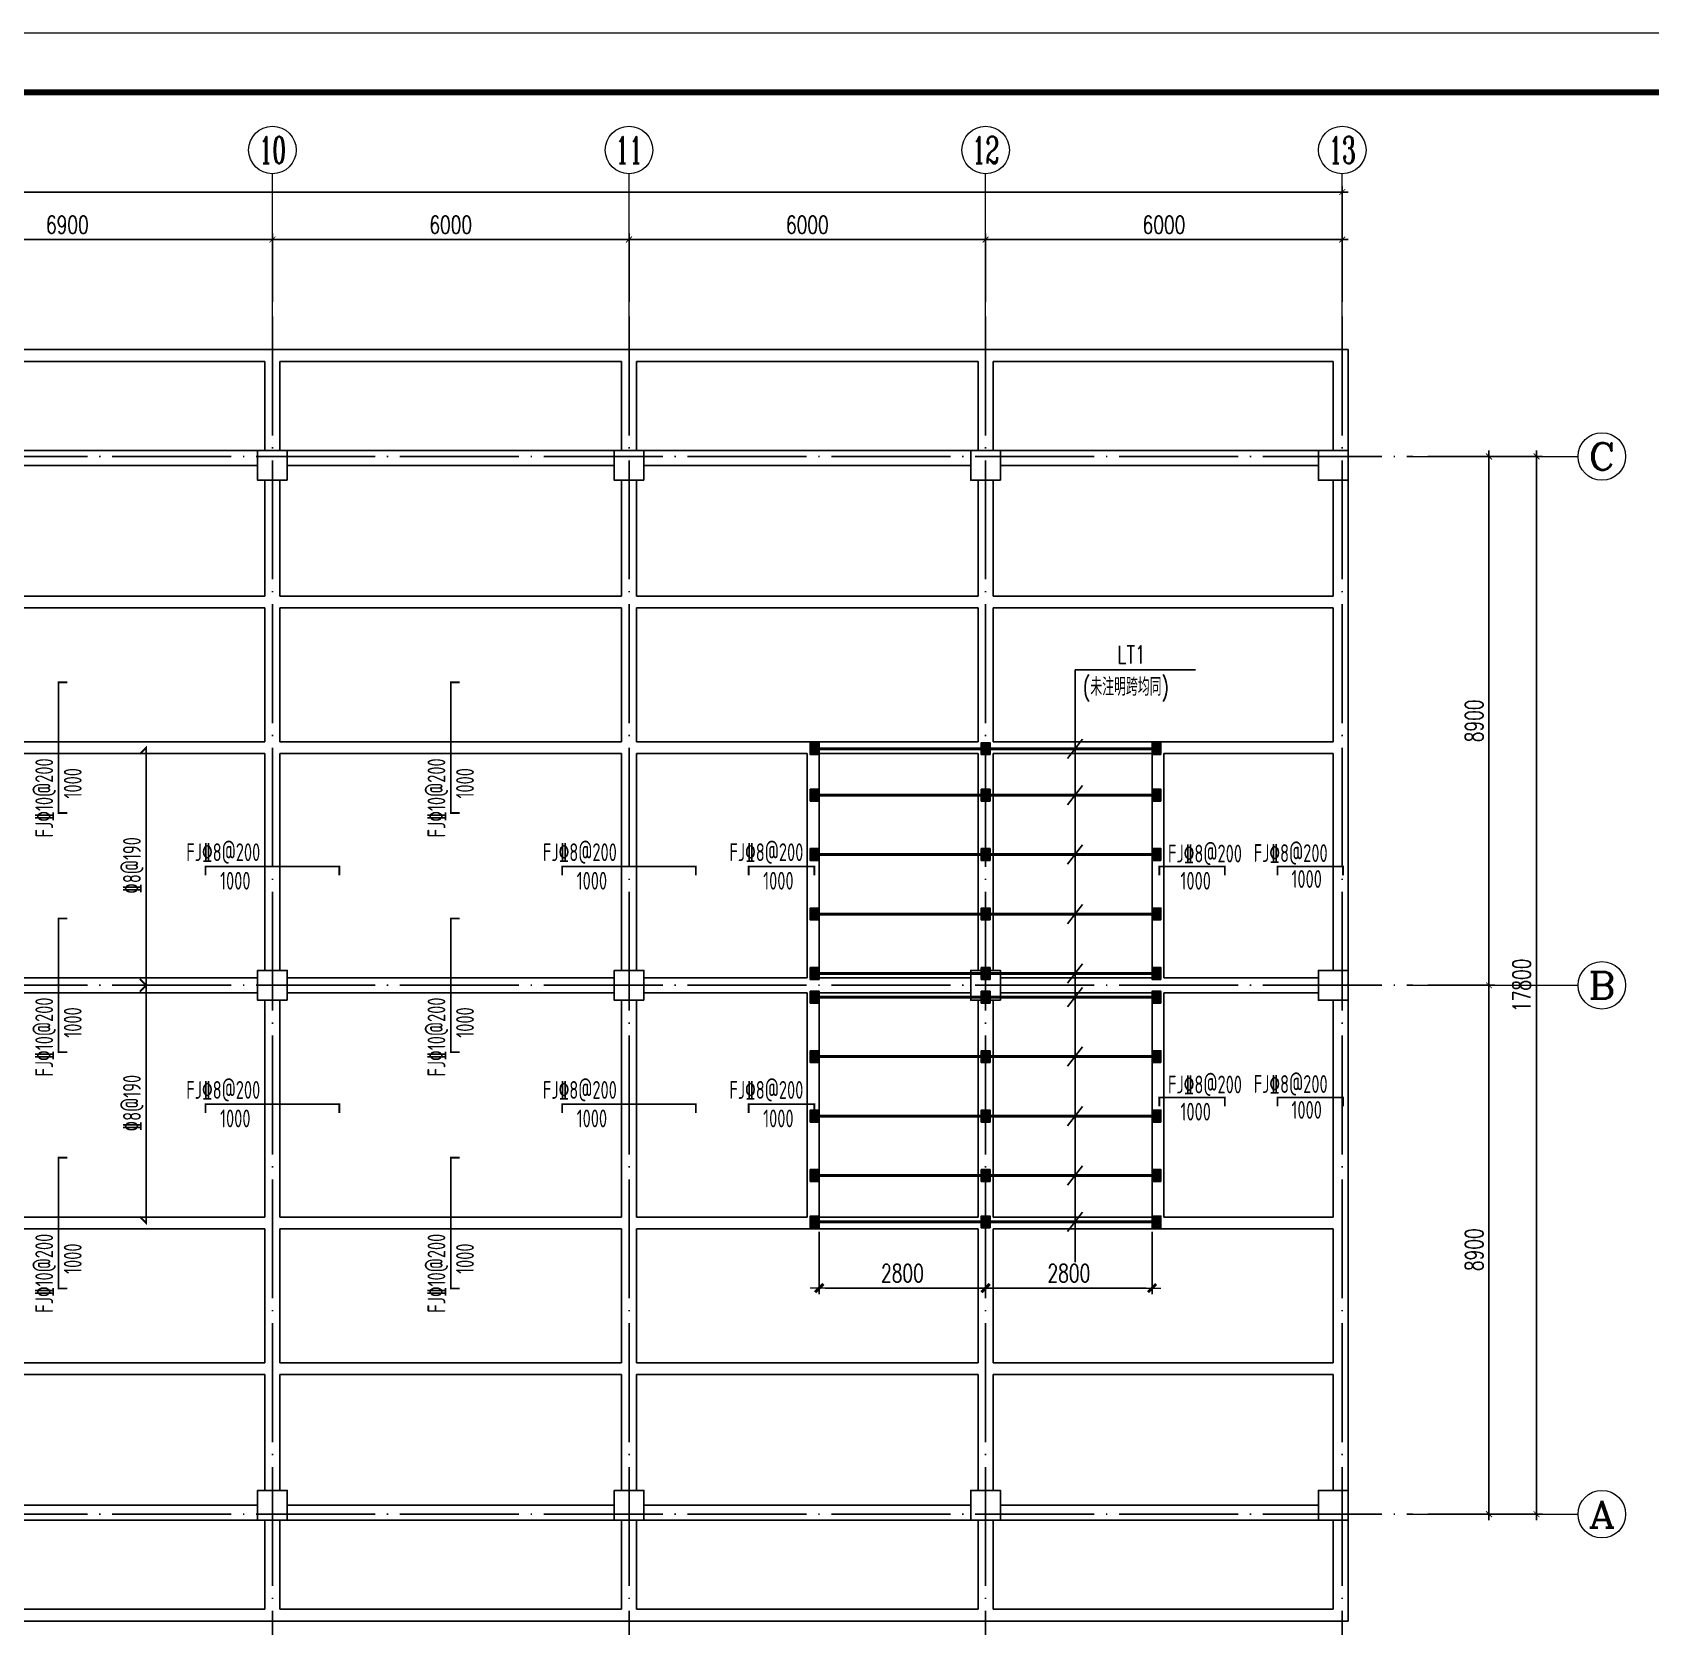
# Model space of a CAD drawing. Extents: x -21254 to 860439, y -324318 to 454338.
# Drawn here: x 232165 to 259393, y -185222 to -158393 of the extents above; entities that cross this region are included whole.
import ezdxf
from ezdxf.enums import TextEntityAlignment as Align

# ---------------------------------------------------------------- set-up
doc = ezdxf.new("R2010")
doc.units = 0
doc.header["$LTSCALE"] = 1000
doc.header["$MEASUREMENT"] = 0
doc.linetypes.add('DOTE', pattern=[2.42, 2, -0.2, 0.02, -0.2])
doc.layers.get('0').update_dxf_attribs({"linetype": 'CONTINUOUS'})
doc.layers.get('Defpoints').update_dxf_attribs({"linetype": 'CONTINUOUS', "lineweight": 5})
for name, color, linetype in [('AXIS_TEXT', 7, 'CONTINUOUS'), ('BEAM_CONT', 4, 'CONTINUOUS'), ('COLU', 7, 'CONTINUOUS'), ('COLU_HATCH', 251, 'CONTINUOUS'), ('DIM_LIANG', 3, 'CONTINUOUS'), ('DIMENSION', 3, 'CONTINUOUS'), ('DOTE', 1, 'DOTE'), ('FSK_FREIN', 2, 'CONTINUOUS'), ('FSK_FTEXT', 4, 'CONTINUOUS'), ('FSK_ZREIN', 1, 'CONTINUOUS'), ('FSK_ZTEXT', 3, 'CONTINUOUS'), ('REIN', 1, 'CONTINUOUS')]:
    doc.layers.add(name, color=color, linetype=linetype)
doc.layers.add('DIM', color=3, linetype='CONTINUOUS', lineweight=5)
doc.layers.add('FRAME', color=3, linetype='CONTINUOUS', lineweight=5)
doc.styles.add('_TCH_AXIS', font='COMPLEX', dxfattribs={"bigfont": 'GBCBIG'})
doc.styles.add('BW_Rein', font='Tssdeng.shx', dxfattribs={"width": 0.7, "bigfont": 'hztxt.shx'})
doc.styles.add('COMPLEX', font='COMPLEX')
doc.styles.add('DXFS', font='txt.shx', dxfattribs={"width": 0.65, "bigfont": 'dxfs.shx'})
doc.styles.add('TSSD_Dimension', font='TXT.shx', dxfattribs={"width": 0.7, "bigfont": 'hztxt.shx'})
doc.dimstyles.new('TSSD_100_100$0', dxfattribs={"dimtxt": 300, "dimasz": 100, "dimexe": 100, "dimexo": 250, "dimgap": 100, "dimtad": 1, "dimdec": 0, "dimzin": 0, "dimdsep": 46, "dimtxsty": 'TSSD_Dimension', "dimblk1": '_tsdbk', "dimblk2": '_tsdbk', "dimsah": 1, "dimcen": 0, "dimdle": 100, "dimclrt": 7, "dimadec": 1, "dimazin": 0, "dimtfac": 1, "dimtdec": 0, "dimtix": 1, "dimtmove": 2, "dimatfit": 3, "dimldrblk": '_tsdbk', "dimfxl": 100, "dimtolj": 1, "dimtzin": 0, "dimarcsym": 0})

# ---------------------------------------------------------------- blocks, each defined once
blk = doc.blocks.new('_ARCHTICK')
at = {"color": 0, "linetype": 'ByBlock', "const_width": 0.15}
blk.add_lwpolyline([(-0.5, -0.5), (0.5, 0.5)], dxfattribs=at)
blk = doc.blocks.new('*D731')
at = {"layer": 'Defpoints', "color": 0, "ltscale": 0.5, "transparency": 16777216}
for p in [(255393, -174429), (256673, -174429), (255393, -183329)]:
    blk.add_point(p, dxfattribs=at)
at = {"layer": 'DIM', "color": 0, "lineweight": -2, "ltscale": 0.5, "transparency": 16777216}
for p, q in [((255643, -174429), (256773, -174429)), ((256673, -183429), (256673, -174329)), ((255643, -183329), (256773, -183329))]:
    blk.add_line(p, q, dxfattribs=at)
at = {"layer": 'DIM', "color": 0, "lineweight": -2, "ltscale": 0.5, "transparency": 16777216, "xscale": 100, "yscale": 100, "zscale": 100}
for p, rotation in [((256673, -174429), 90), ((256673, -183329), 270)]:
    blk.add_blockref('_ARCHTICK', p, dxfattribs=dict(at, rotation=rotation))
at = {"layer": 'DIM', "color": 3, "ltscale": 0.5, "transparency": 16777216, "insert": (256423, -178879), "char_height": 300, "attachment_point": 5, "rotation": 90, "style": 'TSSD_Dimension'}
blk.add_mtext('\\A1;8900', dxfattribs=at)
blk = doc.blocks.new('*D732')
at = {"layer": 'Defpoints', "color": 0, "ltscale": 0.5, "transparency": 16777216}
for p in [(255393, -165529), (256673, -165529), (255393, -174429)]:
    blk.add_point(p, dxfattribs=at)
at = {"layer": 'DIM', "color": 0, "lineweight": -2, "ltscale": 0.5, "transparency": 16777216}
for p, q in [((255643, -165529), (256773, -165529)), ((256673, -174529), (256673, -165429)), ((255643, -174429), (256773, -174429))]:
    blk.add_line(p, q, dxfattribs=at)
at = {"layer": 'DIM', "color": 0, "lineweight": -2, "ltscale": 0.5, "transparency": 16777216, "xscale": 100, "yscale": 100, "zscale": 100}
for p, rotation in [((256673, -165529), 90), ((256673, -174429), 270)]:
    blk.add_blockref('_ARCHTICK', p, dxfattribs=dict(at, rotation=rotation))
at = {"layer": 'DIM', "color": 3, "ltscale": 0.5, "transparency": 16777216, "insert": (256423, -169979), "char_height": 300, "attachment_point": 5, "rotation": 90, "style": 'TSSD_Dimension'}
blk.add_mtext('\\A1;8900', dxfattribs=at)
blk = doc.blocks.new('*D733')
at = {"layer": 'Defpoints', "color": 0, "ltscale": 0.5, "transparency": 16777216}
for p in [(255393, -165529), (257473, -165529), (255393, -183329)]:
    blk.add_point(p, dxfattribs=at)
at = {"layer": 'DIM', "color": 0, "lineweight": -2, "ltscale": 0.5, "transparency": 16777216}
for p, q in [((255643, -165529), (257573, -165529)), ((257473, -183429), (257473, -165429)), ((255643, -183329), (257573, -183329))]:
    blk.add_line(p, q, dxfattribs=at)
at = {"layer": 'DIM', "color": 0, "lineweight": -2, "ltscale": 0.5, "transparency": 16777216, "xscale": 100, "yscale": 100, "zscale": 100}
for p, rotation in [((257473, -165529), 90), ((257473, -183329), 270)]:
    blk.add_blockref('_ARCHTICK', p, dxfattribs=dict(at, rotation=rotation))
at = {"layer": 'DIM', "color": 3, "ltscale": 0.5, "transparency": 16777216, "insert": (257223, -174429), "char_height": 300, "attachment_point": 5, "rotation": 90, "style": 'TSSD_Dimension'}
blk.add_mtext('\\A1;17800', dxfattribs=at)
blk = doc.blocks.new('*D745')
at = {"layer": 'Defpoints', "color": 0, "ltscale": 0.5, "transparency": 16777216}
for p in [(236204, -161880), (229304, -163175), (236204, -163175)]:
    blk.add_point(p, dxfattribs=at)
at = {"layer": 'DIM', "color": 0, "lineweight": -2, "ltscale": 0.5, "transparency": 16777216}
for p, q in [((229204, -161880), (236304, -161880)), ((229304, -162925), (229304, -161780)), ((236204, -162925), (236204, -161780))]:
    blk.add_line(p, q, dxfattribs=at)
at = {"layer": 'DIM', "color": 0, "lineweight": -2, "ltscale": 0.5, "transparency": 16777216, "xscale": 100, "yscale": 100, "zscale": 100, "rotation": 180}
blk.add_blockref('_ARCHTICK', (229304, -161880), dxfattribs=at)
at = {"layer": 'DIM', "color": 0, "lineweight": -2, "ltscale": 0.5, "transparency": 16777216, "xscale": 100, "yscale": 100, "zscale": 100}
blk.add_blockref('_ARCHTICK', (236204, -161880), dxfattribs=at)
at = {"layer": 'DIM', "color": 3, "ltscale": 0.5, "transparency": 16777216, "insert": (232754, -161630), "char_height": 300, "attachment_point": 5, "style": 'TSSD_Dimension'}
blk.add_mtext('\\A1;6900', dxfattribs=at)
blk = doc.blocks.new('*D746')
at = {"layer": 'Defpoints', "color": 0, "ltscale": 0.5, "transparency": 16777216}
for p in [(242204, -161880), (236204, -163175), (242204, -163175)]:
    blk.add_point(p, dxfattribs=at)
at = {"layer": 'DIM', "color": 0, "lineweight": -2, "ltscale": 0.5, "transparency": 16777216}
for p, q in [((236104, -161880), (242304, -161880)), ((236204, -162925), (236204, -161780)), ((242204, -162925), (242204, -161780))]:
    blk.add_line(p, q, dxfattribs=at)
at = {"layer": 'DIM', "color": 0, "lineweight": -2, "ltscale": 0.5, "transparency": 16777216, "xscale": 100, "yscale": 100, "zscale": 100, "rotation": 180}
blk.add_blockref('_ARCHTICK', (236204, -161880), dxfattribs=at)
at = {"layer": 'DIM', "color": 0, "lineweight": -2, "ltscale": 0.5, "transparency": 16777216, "xscale": 100, "yscale": 100, "zscale": 100}
blk.add_blockref('_ARCHTICK', (242204, -161880), dxfattribs=at)
at = {"layer": 'DIM', "color": 3, "ltscale": 0.5, "transparency": 16777216, "insert": (239204, -161630), "char_height": 300, "attachment_point": 5, "style": 'TSSD_Dimension'}
blk.add_mtext('\\A1;6000', dxfattribs=at)
blk = doc.blocks.new('*D747')
at = {"layer": 'Defpoints', "color": 0, "ltscale": 0.5, "transparency": 16777216}
for p in [(248204, -161880), (242204, -163175), (248204, -163175)]:
    blk.add_point(p, dxfattribs=at)
at = {"layer": 'DIM', "color": 0, "lineweight": -2, "ltscale": 0.5, "transparency": 16777216}
for p, q in [((242104, -161880), (248304, -161880)), ((242204, -162925), (242204, -161780)), ((248204, -162925), (248204, -161780))]:
    blk.add_line(p, q, dxfattribs=at)
at = {"layer": 'DIM', "color": 0, "lineweight": -2, "ltscale": 0.5, "transparency": 16777216, "xscale": 100, "yscale": 100, "zscale": 100, "rotation": 180}
blk.add_blockref('_ARCHTICK', (242204, -161880), dxfattribs=at)
at = {"layer": 'DIM', "color": 0, "lineweight": -2, "ltscale": 0.5, "transparency": 16777216, "xscale": 100, "yscale": 100, "zscale": 100}
blk.add_blockref('_ARCHTICK', (248204, -161880), dxfattribs=at)
at = {"layer": 'DIM', "color": 3, "ltscale": 0.5, "transparency": 16777216, "insert": (245204, -161630), "char_height": 300, "attachment_point": 5, "style": 'TSSD_Dimension'}
blk.add_mtext('\\A1;6000', dxfattribs=at)
blk = doc.blocks.new('*D748')
at = {"layer": 'Defpoints', "color": 0, "ltscale": 0.5, "transparency": 16777216}
for p in [(254204, -161880), (248204, -163175), (254204, -163175)]:
    blk.add_point(p, dxfattribs=at)
at = {"layer": 'DIM', "color": 0, "lineweight": -2, "ltscale": 0.5, "transparency": 16777216}
for p, q in [((248104, -161880), (254304, -161880)), ((248204, -162925), (248204, -161780)), ((254204, -162925), (254204, -161780))]:
    blk.add_line(p, q, dxfattribs=at)
at = {"layer": 'DIM', "color": 0, "lineweight": -2, "ltscale": 0.5, "transparency": 16777216, "xscale": 100, "yscale": 100, "zscale": 100, "rotation": 180}
blk.add_blockref('_ARCHTICK', (248204, -161880), dxfattribs=at)
at = {"layer": 'DIM', "color": 0, "lineweight": -2, "ltscale": 0.5, "transparency": 16777216, "xscale": 100, "yscale": 100, "zscale": 100}
blk.add_blockref('_ARCHTICK', (254204, -161880), dxfattribs=at)
at = {"layer": 'DIM', "color": 3, "ltscale": 0.5, "transparency": 16777216, "insert": (251204, -161630), "char_height": 300, "attachment_point": 5, "style": 'TSSD_Dimension'}
blk.add_mtext('\\A1;6000', dxfattribs=at)
blk = doc.blocks.new('*D749')
at = {"layer": 'Defpoints', "color": 0, "ltscale": 0.5, "transparency": 16777216}
for p in [(254204, -161080), (178904, -163175), (254204, -163175)]:
    blk.add_point(p, dxfattribs=at)
at = {"layer": 'DIM', "color": 0, "lineweight": -2, "ltscale": 0.5, "transparency": 16777216}
for p, q in [((178804, -161080), (254304, -161080)), ((178904, -162925), (178904, -160980)), ((254204, -162925), (254204, -160980))]:
    blk.add_line(p, q, dxfattribs=at)
at = {"layer": 'DIM', "color": 0, "lineweight": -2, "ltscale": 0.5, "transparency": 16777216, "xscale": 100, "yscale": 100, "zscale": 100, "rotation": 180}
blk.add_blockref('_ARCHTICK', (178904, -161080), dxfattribs=at)
at = {"layer": 'DIM', "color": 0, "lineweight": -2, "ltscale": 0.5, "transparency": 16777216, "xscale": 100, "yscale": 100, "zscale": 100}
blk.add_blockref('_ARCHTICK', (254204, -161080), dxfattribs=at)
at = {"layer": 'DIM', "color": 3, "ltscale": 0.5, "transparency": 16777216, "insert": (216554, -160830), "char_height": 300, "attachment_point": 5, "style": 'TSSD_Dimension'}
blk.add_mtext('\\A1;75300', dxfattribs=at)
blk = doc.blocks.new('_AXISO')
blk.add_circle((0, 0), 0.5)
at = {"layer": 'AXIS_TEXT', "style": 'COMPLEX', "width": 1.041667}
blk.add_attdef('A', text='', height=0.56, dxfattribs=at).set_placement((-0.25, -0.28), (0.25, -0.28), align=Align.FIT)
blk = doc.blocks.new('_tsdbk')
blk.add_line((-1, 0), (1.5, 0))
at = {"const_width": 0.5}
blk.add_lwpolyline([(-0.7, -0.7), (0.7, 0.7)], dxfattribs=at)
blk = doc.blocks.new('*D763')
at = {"layer": 'Defpoints', "color": 0, "transparency": 16777216}
for p in [(245404, -178329), (248204, -178329), (248204, -179524)]:
    blk.add_point(p, dxfattribs=at)
at = {"layer": 'DIM', "color": 0, "lineweight": -2, "transparency": 16777216}
for p, q in [((245404, -178579), (245404, -179624)), ((248204, -178579), (248204, -179624)), ((245504, -179524), (248104, -179524))]:
    blk.add_line(p, q, dxfattribs=at)
at = {"layer": 'DIM', "color": 0, "lineweight": -2, "transparency": 16777216, "xscale": 100, "yscale": 100, "zscale": 100}
for p, rotation in [((245404, -179524), 179.9999999999999), ((248204, -179524), 359.9999999999999)]:
    blk.add_blockref('_tsdbk', p, dxfattribs=dict(at, rotation=rotation))
at = {"layer": 'DIM', "color": 7, "transparency": 16777216, "insert": (246804, -179274), "char_height": 300, "attachment_point": 5, "style": 'TSSD_Dimension'}
blk.add_mtext('\\A1;2800', dxfattribs=at)
blk = doc.blocks.new('*D764')
at = {"layer": 'Defpoints', "color": 0, "transparency": 16777216}
for p in [(248204, -178329), (251004, -178329), (251004, -179524)]:
    blk.add_point(p, dxfattribs=at)
at = {"layer": 'DIM', "color": 0, "lineweight": -2, "transparency": 16777216}
for p, q in [((248204, -178579), (248204, -179624)), ((251004, -178579), (251004, -179624)), ((248304, -179524), (250904, -179524))]:
    blk.add_line(p, q, dxfattribs=at)
at = {"layer": 'DIM', "color": 0, "lineweight": -2, "transparency": 16777216, "xscale": 100, "yscale": 100, "zscale": 100}
for p, rotation in [((248204, -179524), 179.9999999999999), ((251004, -179524), 359.9999999999999)]:
    blk.add_blockref('_tsdbk', p, dxfattribs=dict(at, rotation=rotation))
at = {"layer": 'DIM', "color": 7, "transparency": 16777216, "insert": (249604, -179274), "char_height": 300, "attachment_point": 5, "style": 'TSSD_Dimension'}
blk.add_mtext('\\A1;2800', dxfattribs=at)
blk = doc.blocks.new('BW-8474177', base_point=(371995, -166223))
at = {"layer": 'COLU_HATCH'}
for points in [[(372145, -158259), (371995, -158259), (371995, -158059), (372145, -158059)], [(372145, -159041), (371995, -159041), (371995, -158841), (372145, -158841)], [(372145, -160041), (371995, -160041), (371995, -159841), (372145, -159841)], [(372145, -161041), (371995, -161041), (371995, -160841), (372145, -160841)], [(372145, -162041), (371995, -162041), (371995, -161841), (372145, -161841)], [(372145, -162441), (371995, -162441), (371995, -162241), (372145, -162241)], [(372145, -163441), (371995, -163441), (371995, -163241), (372145, -163241)], [(372145, -164441), (371995, -164441), (371995, -164241), (372145, -164241)], [(372145, -165441), (371995, -165441), (371995, -165241), (372145, -165241)], [(372145, -166223), (371995, -166223), (371995, -166023), (372145, -166023)]]:
    blk.add_hatch(color=256, dxfattribs=at).paths.add_polyline_path(points)
at = {"layer": 'COLU'}
for points in [[(372145, -158259), (371995, -158259), (371995, -158059), (372145, -158059)], [(372145, -159041), (371995, -159041), (371995, -158841), (372145, -158841)], [(372145, -160041), (371995, -160041), (371995, -159841), (372145, -159841)], [(372145, -161041), (371995, -161041), (371995, -160841), (372145, -160841)], [(372145, -162041), (371995, -162041), (371995, -161841), (372145, -161841)], [(372145, -162441), (371995, -162441), (371995, -162241), (372145, -162241)], [(372145, -163441), (371995, -163441), (371995, -163241), (372145, -163241)], [(372145, -164441), (371995, -164441), (371995, -164241), (372145, -164241)], [(372145, -165441), (371995, -165441), (371995, -165241), (372145, -165241)], [(372145, -166223), (371995, -166223), (371995, -166023), (372145, -166023)]]:
    blk.add_lwpolyline(points, close=True, dxfattribs=at)
blk = doc.blocks.new('BW-43542453', base_point=(595792, -20487, 0))
at = {"layer": 'FRAME'}
for points, const_width in [([(595792, 21513), (595792, -20487), (699892, -20487), (699892, 21513)], 20), ([(598292, 20513), (598292, -19487), (698892, -19487), (698892, 20513)], 100)]:
    blk.add_lwpolyline(points, close=True, dxfattribs=dict(at, const_width=const_width))

msp = doc.modelspace()

# ---------------------------------------------------------------- linework, layer by layer
at = {"layer": 'BEAM_CONT'}
for p, q in [((254303.868, -163729.388), (229203.885, -163729.611)), ((254303.894, -165429.465), (254303.868, -163729.388)), ((229453.886, -163929.614), (236078.884, -163929.614)), ((236078.884, -163929.614), (236078.894, -165429.69)), ((236328.884, -163929.614), (242078.872, -163929.614)), ((236328.894, -165429.69), (236328.884, -163929.614)), ((242078.872, -163929.614), (242078.894, -165429.69)), ((242328.872, -163929.611), (248078.871, -163929.468)), ((242328.894, -165429.69), (242328.872, -163929.614)), ((248078.871, -163929.467), (248078.894, -165429.541)), ((248328.871, -163929.464), (254053.871, -163929.391)), ((248328.894, -165429.541), (248328.871, -163929.464)), ((254053.871, -163929.391), (254053.894, -165429.465)), ((235953.895, -165429.687), (229703.895, -165429.687)), ((241953.895, -165429.687), (236453.895, -165429.687)), ((247953.895, -165429.544), (242453.895, -165429.69)), ((248078.894, -165429.541), (248067.772, -165429.541)), ((253803.895, -165429.467), (248453.895, -165429.541)), ((229703.895, -165679.687), (235953.895, -165679.687)), ((236453.895, -165679.687), (241953.895, -165679.687)), ((242453.895, -165679.68), (247953.895, -165679.544)), ((248453.895, -165679.535), (253803.895, -165679.467)), ((236078.895, -165929.69), (236078.895, -167879.614)), ((236328.895, -167879.614), (236328.895, -165929.69)), ((242078.895, -165929.69), (242078.895, -167879.614)), ((242328.895, -167879.614), (242328.895, -165929.69)), ((248078.895, -165929.541), (248078.895, -167879.467)), ((248328.895, -167879.464), (248328.895, -165929.541)), ((254053.895, -165929.465), (254053.895, -167879.391)), ((254303.895, -174179.389), (254303.895, -165929.465)), ((236078.895, -167879.614), (229453.897, -167879.614)), ((242078.895, -167879.614), (236328.895, -167879.614)), ((248078.895, -167879.468), (242328.895, -167879.611)), ((254053.895, -167879.391), (248328.895, -167879.464)), ((229453.897, -168079.614), (236078.895, -168079.614)), ((236078.895, -168079.614), (236078.895, -170329.614)), ((236328.895, -168079.614), (242078.895, -168079.614)), ((236328.895, -170329.614), (236328.895, -168079.614)), ((242078.895, -168079.614), (242078.895, -170329.614)), ((242328.895, -168079.611), (248078.895, -168079.468)), ((242328.895, -170329.614), (242328.895, -168079.614)), ((248078.895, -168079.467), (248078.895, -170329.465)), ((248328.895, -168079.464), (254053.895, -168079.391)), ((248328.895, -170329.465), (248328.895, -168079.464)), ((254053.895, -168079.391), (254053.895, -170329.392)), ((236078.895, -170329.614), (229453.897, -170329.614)), ((242078.895, -170329.614), (236328.895, -170329.614)), ((248078.895, -170329.465), (242328.895, -170329.608)), ((254053.895, -170329.392), (248328.895, -170329.465)), ((229453.897, -170529.614), (236078.895, -170529.614)), ((236078.895, -170529.614), (236078.895, -174179.614)), ((236328.895, -170529.614), (242078.895, -170529.614)), ((236328.895, -174179.614), (236328.895, -170529.614)), ((242078.895, -170529.614), (242078.895, -174179.614)), ((242328.895, -170529.608), (245203.895, -170529.474)), ((242328.895, -174179.614), (242328.895, -170529.614)), ((245203.895, -170529.469), (245203.895, -174304.534)), ((245403.895, -170529.469), (248078.895, -170529.465)), ((245403.895, -174304.529), (245403.895, -170529.469)), ((248078.895, -170529.465), (248078.895, -174179.465)), ((248328.895, -170529.465), (251003.895, -170529.453)), ((248328.895, -174179.465), (248328.895, -170529.465)), ((251003.895, -170529.453), (251003.895, -174304.432)), ((251203.895, -170529.451), (254053.895, -170529.392)), ((251203.895, -174304.429), (251203.895, -170529.452)), ((254053.895, -170529.392), (254053.895, -174179.389)), ((235953.895, -174304.614), (229703.895, -174304.614)), ((241953.895, -174304.614), (236453.895, -174304.614)), ((245203.895, -174304.534), (242453.895, -174304.602)), ((247953.895, -174304.466), (245403.895, -174304.529)), ((251003.895, -174304.432), (248453.895, -174304.464)), ((253803.895, -174304.396), (251203.895, -174304.429)), ((229703.895, -174554.614), (235953.895, -174554.614)), ((236078.895, -174679.614), (236078.895, -178329.614)), ((236328.895, -178329.614), (236328.895, -174679.614)), ((236453.895, -174554.614), (241953.895, -174554.614)), ((242078.895, -174679.614), (242078.895, -178329.614)), ((242328.895, -178329.614), (242328.895, -174679.614)), ((242453.895, -174554.602), (245203.895, -174554.534)), ((245203.895, -174554.534), (245203.895, -178329.43)), ((245403.895, -174554.529), (247953.895, -174554.466)), ((245403.895, -178329.433), (245403.895, -174554.529)), ((248078.895, -174679.465), (248078.895, -178329.464)), ((248328.895, -178329.467), (248328.895, -174679.465)), ((248453.895, -174554.464), (251003.895, -174554.432)), ((251003.895, -174554.432), (251003.895, -178329.429)), ((251203.895, -174554.429), (253803.895, -174554.396)), ((251203.895, -178329.427), (251203.895, -174554.429)), ((254053.895, -174679.389), (254053.895, -178329.391)), ((254303.895, -182929.465), (254303.895, -174679.389)), ((236078.895, -178329.614), (229453.897, -178329.614)), ((242078.895, -178329.614), (236328.895, -178329.614)), ((245203.895, -178329.437), (242328.895, -178329.606)), ((248078.895, -178329.464), (245403.895, -178329.433)), ((251003.895, -178329.429), (248328.895, -178329.464)), ((254053.895, -178329.391), (251203.895, -178329.427)), ((229453.897, -178529.614), (236078.895, -178529.614)), ((236078.895, -178529.614), (236078.895, -180779.614)), ((236328.895, -178529.614), (242078.895, -178529.614)), ((236328.895, -180779.614), (236328.895, -178529.614)), ((242032.664, -178529.614), (242078.895, -178529.613)), ((242078.895, -178529.613), (242078.895, -180779.614)), ((242328.895, -178529.606), (248078.895, -178529.464)), ((242328.895, -180779.614), (242328.895, -178529.614)), ((248078.895, -178529.464), (248078.895, -180779.467)), ((248328.895, -178529.464), (254053.895, -178529.391)), ((248328.895, -180779.464), (248328.895, -178529.464)), ((254053.895, -178529.391), (254053.895, -180779.391)), ((236078.895, -180779.614), (229453.897, -180779.614)), ((242078.895, -180779.614), (236328.895, -180779.614)), ((248078.895, -180779.468), (242328.895, -180779.611)), ((254053.895, -180779.391), (248328.895, -180779.464)), ((229453.897, -180979.614), (236078.895, -180979.614)), ((236078.895, -180979.614), (236078.895, -182929.69)), ((236328.895, -180979.614), (242078.895, -180979.614)), ((236328.895, -182929.69), (236328.895, -180979.614)), ((242078.895, -180979.614), (242078.895, -182929.69)), ((242328.895, -180979.611), (248078.895, -180979.468)), ((242328.895, -182929.69), (242328.895, -180979.614)), ((248078.895, -180979.467), (248078.895, -182929.541)), ((248328.895, -180979.464), (254053.895, -180979.391)), ((248328.895, -182929.541), (248328.895, -180979.464)), ((254053.895, -180979.391), (254053.895, -182929.465)), ((235953.895, -183179.687), (229703.895, -183179.687)), ((241953.895, -183179.687), (236453.895, -183179.687)), ((247953.895, -183179.544), (242453.895, -183179.68)), ((253803.895, -183179.467), (248453.895, -183179.535)), ((229703.895, -183429.69), (235953.895, -183429.687)), ((236078.895, -183429.69), (236078.895, -184929.614)), ((236328.895, -184929.614), (236328.895, -183429.69)), ((236453.895, -183429.687), (241953.895, -183429.687)), ((242078.895, -183429.69), (242078.895, -184929.614)), ((242328.895, -184929.614), (242328.895, -183429.69)), ((242453.895, -183429.68), (247953.895, -183429.544)), ((248075.607, -183429.541), (248078.895, -183429.541)), ((248078.895, -183429.541), (248078.895, -184929.467)), ((248328.895, -184929.464), (248328.895, -183429.541)), ((248453.895, -183429.535), (253803.895, -183429.467)), ((253953.895, -183429.465), (254053.895, -183429.464)), ((254053.895, -183429.465), (254053.895, -184929.391)), ((254303.895, -185129.388), (254303.895, -183429.465)), ((229203.897, -185129.611), (254303.895, -185129.388)), ((236078.895, -184929.614), (229453.897, -184929.614)), ((242078.895, -184929.614), (236328.895, -184929.614)), ((248078.895, -184929.468), (242328.895, -184929.611)), ((254053.895, -184929.391), (248328.895, -184929.464))]:
    msp.add_line(p, q, dxfattribs=at)
at = {"layer": 'COLU'}
for points in [[(236453.895, -165929.69), (236453.895, -165429.69), (235953.895, -165429.69), (235953.895, -165929.69)], [(242453.895, -165929.69), (242453.895, -165429.69), (241953.895, -165429.69), (241953.895, -165929.69)], [(248453.895, -165929.541), (248453.895, -165429.541), (247953.895, -165429.541), (247953.895, -165929.541)], [(254303.895, -165929.465), (254303.895, -165429.465), (253803.895, -165429.465), (253803.895, -165929.465)], [(236453.895, -174679.614), (236453.895, -174179.614), (235953.895, -174179.614), (235953.895, -174679.614)], [(242453.895, -174679.614), (242453.895, -174179.614), (241953.895, -174179.614), (241953.895, -174679.614)], [(248453.895, -174679.465), (248453.895, -174179.465), (247953.895, -174179.465), (247953.895, -174679.465)], [(254303.895, -174679.389), (254303.895, -174179.389), (253803.895, -174179.389), (253803.895, -174679.389)], [(236453.895, -183429.69), (236453.895, -182929.69), (235953.895, -182929.69), (235953.895, -183429.69)], [(242453.895, -183429.69), (242453.895, -182929.69), (241953.895, -182929.69), (241953.895, -183429.69)], [(248453.895, -183429.541), (248453.895, -182929.541), (247953.895, -182929.541), (247953.895, -183429.541)], [(254303.895, -183429.465), (254303.895, -182929.465), (253803.895, -182929.465), (253803.895, -183429.465)]]:
    msp.add_lwpolyline(points, close=True, dxfattribs=at)
at = {"layer": 'DIM', "ltscale": 0.5}
for p, q in [((236203.895, -163175.235), (236203.895, -160772.441)), ((242203.895, -163175.235), (242203.895, -160772.441)), ((248203.895, -163175.235), (248203.895, -160772.441)), ((254203.895, -163175.235), (254203.895, -160772.441)), ((255392.61, -165529.465), (258172.593, -165529.465)), ((255392.61, -174429.465), (258172.593, -174429.465)), ((255392.61, -183329.465), (258172.593, -183329.465))]:
    msp.add_line(p, q, dxfattribs=at)
at = {"layer": 'DIM_LIANG'}
for p, q in [((251732.693, -169119.746), (249709.72, -169119.746)), ((249709.72, -169119.746), (249709.72, -179088.312)), ((249583.185, -170610.001), (249836.255, -170284.948)), ((249583.185, -171391.992), (249836.255, -171066.939)), ((249583.185, -172391.992), (249836.255, -172066.939)), ((249583.185, -173391.992), (249836.255, -173066.939)), ((249583.185, -174391.992), (249836.255, -174066.939)), ((249583.185, -174791.992), (249836.255, -174466.939)), ((249583.185, -175791.992), (249836.255, -175466.939)), ((249583.185, -176791.992), (249836.255, -176466.939)), ((249583.185, -177791.992), (249836.255, -177466.939)), ((249583.185, -178573.982), (249836.255, -178248.929))]:
    msp.add_line(p, q, dxfattribs=at)
at = {"layer": 'DOTE', "linetype": 'DOTE'}
for p, q in [((236203.895, -163175.235), (236203.895, -185643.96)), ((242203.895, -163175.235), (242203.895, -185643.96)), ((248203.895, -163175.235), (248203.895, -185643.96)), ((254203.895, -163175.235), (254203.895, -185643.96)), ((177850.296, -165529.465), (255392.61, -165529.465)), ((177850.296, -174429.465), (255392.61, -174429.465)), ((177850.296, -183329.465), (255392.61, -183329.465))]:
    msp.add_line(p, q, dxfattribs=at)
at = {"layer": 'FSK_FREIN', "const_width": 30}
for points in [[(232753.895, -171529.614), (232603.895, -171529.614), (232603.895, -169329.614), (232753.895, -169329.614)], [(239353.895, -171529.614), (239203.895, -171529.614), (239203.895, -169329.614), (239353.895, -169329.614)], [(235078.895, -172579.614), (235078.895, -172429.614), (237328.895, -172429.614), (237328.895, -172579.614)], [(241078.895, -172579.614), (241078.895, -172429.614), (243328.895, -172429.614), (243328.895, -172579.614)], [(244216.762, -172579.614), (244216.762, -172429.614), (245320.75, -172429.614), (245320.75, -172579.614)], [(251126.032, -172579.614), (251126.032, -172429.614), (252230.021, -172429.614), (252230.021, -172579.614)], [(253113.076, -172579.614), (253113.076, -172429.614), (254217.065, -172429.614), (254217.065, -172579.614)], [(232753.895, -175554.614), (232603.895, -175554.614), (232603.895, -173304.614), (232753.895, -173304.614)], [(239353.895, -175554.614), (239203.895, -175554.614), (239203.895, -173304.614), (239353.895, -173304.614)], [(235078.895, -176579.614), (235078.895, -176429.614), (237328.895, -176429.614), (237328.895, -176579.614)], [(241078.895, -176579.614), (241078.895, -176429.614), (243328.895, -176429.614), (243328.895, -176579.614)], [(244216.762, -176579.614), (244216.762, -176429.614), (245320.75, -176429.614), (245320.75, -176579.614)], [(251126.032, -176465.691), (251126.032, -176315.691), (252230.021, -176315.691), (252230.021, -176465.691)], [(253113.076, -176465.691), (253113.076, -176315.691), (254217.065, -176315.691), (254217.065, -176465.691)], [(232753.895, -179529.614), (232603.895, -179529.614), (232603.895, -177329.614), (232753.895, -177329.614)], [(239353.895, -179529.614), (239203.895, -179529.614), (239203.895, -177329.614), (239353.895, -177329.614)]]:
    msp.add_lwpolyline(points, dxfattribs=at)
at = {"layer": 'FSK_ZREIN', "const_width": 30}
for points in [[(233973.829, -174323.548), (234079.895, -174429.614), (234079.895, -170429.614), (233973.829, -170535.68)], [(233973.829, -178323.548), (234079.895, -178429.614), (234079.895, -174429.614), (233973.829, -174535.68)]]:
    msp.add_lwpolyline(points, dxfattribs=at)
at = {"layer": 'REIN', "const_width": 50}
for points in [[(245403.895, -170447.475), (251003.895, -170447.475)], [(245403.895, -171229.465), (251003.895, -171229.465)], [(245403.895, -171229.465), (251003.895, -171229.465)], [(245403.895, -172229.465), (251003.895, -172229.465)], [(245403.895, -172229.465), (251003.895, -172229.465)], [(245403.895, -173229.465), (251003.895, -173229.465)], [(245403.895, -173229.465), (251003.895, -173229.465)], [(245403.895, -174229.465), (251003.895, -174229.465)], [(245403.895, -174629.465), (251003.895, -174629.465)], [(245403.895, -175629.465), (251003.895, -175629.465)], [(245403.895, -176629.465), (251003.895, -176629.465)], [(245403.895, -177629.465), (251003.895, -177629.465)], [(245403.895, -178411.456), (251003.895, -178411.456)]]:
    msp.add_lwpolyline(points, dxfattribs=at)

# ---------------------------------------------------------------- block references
at = {"layer": 'DIM', "ltscale": 0.5}
ref = msp.add_blockref('_AXISO', (236203.895, -160372.441), dxfattribs=dict(at, xscale=800, yscale=800, zscale=800))
ref.add_attrib('A', '10', dxfattribs={"layer": 'AXIS_TEXT', "height": 452.5483, "style": '_TCH_AXIS', "width": 0.724138}).set_placement((235977.621, -160598.716), (236430.169, -160598.716), align=Align.FIT)
ref = msp.add_blockref('_AXISO', (242203.895, -160372.441), dxfattribs=dict(at, xscale=800, yscale=800, zscale=800))
ref.add_attrib('A', '11', dxfattribs={"layer": 'AXIS_TEXT', "height": 452.5483, "style": '_TCH_AXIS', "width": 0.875}).set_placement((241977.621, -160598.716), (242430.169, -160598.716), align=Align.FIT)
ref = msp.add_blockref('_AXISO', (248203.895, -160372.441), dxfattribs=dict(at, xscale=800, yscale=800, zscale=800))
ref.add_attrib('A', '12', dxfattribs={"layer": 'AXIS_TEXT', "height": 452.5483, "style": '_TCH_AXIS', "width": 0.724138}).set_placement((247977.621, -160598.716), (248430.169, -160598.716), align=Align.FIT)
ref = msp.add_blockref('_AXISO', (254203.895, -160372.441), dxfattribs=dict(at, xscale=800, yscale=800, zscale=800))
ref.add_attrib('A', '13', dxfattribs={"layer": 'AXIS_TEXT', "height": 452.5483, "style": '_TCH_AXIS', "width": 0.724138}).set_placement((253977.621, -160598.716), (254430.169, -160598.716), align=Align.FIT)
ref = msp.add_blockref('_AXISO', (258572.593, -165529.465), dxfattribs=dict(at, xscale=800, yscale=800, zscale=800))
ref.add_attrib('A', 'C', dxfattribs={"layer": 'AXIS_TEXT', "height": 452.548, "style": '_TCH_AXIS', "width": 1.4}).set_placement((258346.319, -165755.739), (258798.867, -165755.739), align=Align.FIT)
ref = msp.add_blockref('_AXISO', (258572.593, -174429.465), dxfattribs=dict(at, xscale=800, yscale=800, zscale=800))
ref.add_attrib('A', 'B', dxfattribs={"layer": 'AXIS_TEXT', "height": 452.548, "style": '_TCH_AXIS', "width": 1.235294}).set_placement((258346.319, -174655.739), (258798.867, -174655.739), align=Align.FIT)
ref = msp.add_blockref('_AXISO', (258572.593, -183329.465), dxfattribs=dict(at, xscale=800, yscale=800, zscale=800))
ref.add_attrib('A', 'A', dxfattribs={"layer": 'AXIS_TEXT', "height": 452.548, "style": '_TCH_AXIS', "width": 1.166667}).set_placement((258346.319, -183555.739), (258798.867, -183555.739), align=Align.FIT)
at = {"layer": 'DIMENSION'}
msp.add_blockref('BW-43542453', (170070.236, -200402.655, 0), dxfattribs=at)
at = {"layer": 'REIN'}
for p in [(245253.895, -178511.456), (248128.895, -178511.456), (251003.895, -178511.456)]:
    msp.add_blockref('BW-8474177', p, dxfattribs=at)

# ---------------------------------------------------------------- texts
at = {"layer": 'DIM_LIANG', "style": 'DXFS', "width": 0.7}
for s, p in [('LT1', (250420.932, -169015.497)), ('(未注明跨均同)', (249839.923, -169555.575))]:
    msp.add_text(s, height=300, dxfattribs=at).set_placement(p)
at = {"layer": 'FSK_FTEXT', "style": 'BW_Rein', "width": 0.7}
for p in [(232513.895, -170609.614), (239113.895, -170609.614), (232513.895, -174634.614), (239113.895, -174634.614), (232513.895, -178609.614), (239113.895, -178609.614)]:
    msp.add_text('FJ%%13210@200', height=300, rotation=89.9999923, dxfattribs=at).set_placement(p, align=Align.RIGHT)
for p in [(232693.895, -171029.614), (239293.895, -171029.614), (232693.895, -175054.614), (239293.895, -175054.614), (232693.895, -179029.614), (239293.895, -179029.614)]:
    msp.add_text('1000', height=300, rotation=89.9999923, dxfattribs=at).set_placement(p, align=Align.TOP_CENTER)
for p in [(235998.895, -172339.614), (241998.895, -172339.614), (245136.762, -172339.614), (252516.725, -172362.008), (253958.363, -172354.539), (235998.895, -176339.614), (241998.895, -176339.614), (245136.762, -176339.614), (252516.725, -176248.085), (253958.363, -176240.616)]:
    msp.add_text('FJ%%1328@200', height=300, dxfattribs=at).set_placement(p, align=Align.RIGHT)
for p in [(235578.895, -172519.614), (241578.895, -172519.614), (244716.762, -172519.614), (251738.101, -172519.614), (253605.609, -172489.744), (251738.101, -176405.691), (253605.609, -176375.821), (235578.895, -176519.614), (241578.895, -176519.614), (244716.762, -176519.614)]:
    msp.add_text('1000', height=300, dxfattribs=at).set_placement(p, align=Align.TOP_CENTER)
at = {"layer": 'FSK_ZTEXT', "style": 'BW_Rein', "width": 0.7}
for p in [(233989.895, -172889.998), (233989.895, -176889.998)]:
    msp.add_text('%%1328@190', height=300, rotation=90, dxfattribs=at).set_placement(p)

# ---------------------------------------------------------------- dimensions: what is measured, and where the dimension line sits
at = {"layer": 'DIM', "ltscale": 0.5}
for p1, p2, distance, picture, middle in [((178903.895, -163175.235), (254203.895, -163175.235), 2095.254, '*D749', (216553.895, -160829.98)), ((229303.895, -163175.235), (236203.895, -163175.235), 1295.254, '*D745', (232753.895, -161629.98)), ((236203.895, -163175.235), (242203.895, -163175.235), 1295.254, '*D746', (239203.895, -161629.98)), ((242203.895, -163175.235), (248203.895, -163175.235), 1295.254, '*D747', (245203.895, -161629.98)), ((248203.895, -163175.235), (254203.895, -163175.235), 1295.254, '*D748', (251203.895, -161629.98)), ((255392.61, -174429.465), (255392.61, -165529.465), -1279.983, '*D732', (256422.593, -169979.465)), ((255392.61, -183329.465), (255392.61, -165529.465), -2079.983, '*D733', (257222.593, -174429.465)), ((255392.61, -183329.465), (255392.61, -174429.465), -1279.983, '*D731', (256422.593, -178879.465))]:
    dim = msp.add_aligned_dim(p1=p1, p2=p2, distance=distance, dimstyle='TSSD_100_100$0', override={"dimblk": 'ARCHTICK', "dimsah": 0, "dimclrt": 3, "dimadec": 0, "dimfxl": 1}, dxfattribs=at)
    dim.commit()
    dim.dimension.update_dxf_attribs({"geometry": picture, "text_midpoint": middle})
at = {"layer": 'DIM'}
for base, p1, p2, picture, middle in [((248203.895, -179524.319), (245403.895, -178329.433), (248203.895, -178329.433), '*D763', (246803.895, -179274.319)), ((251003.895, -179524.319), (248203.895, -178329.433), (251003.895, -178329.433), '*D764', (249603.895, -179274.319))]:
    dim = msp.add_linear_dim(base=base, p1=p1, p2=p2, dimstyle='TSSD_100_100$0', dxfattribs=at)
    dim.commit()
    dim.dimension.update_dxf_attribs({"geometry": picture, "text_midpoint": middle})

doc.saveas('drawing.dxf')
